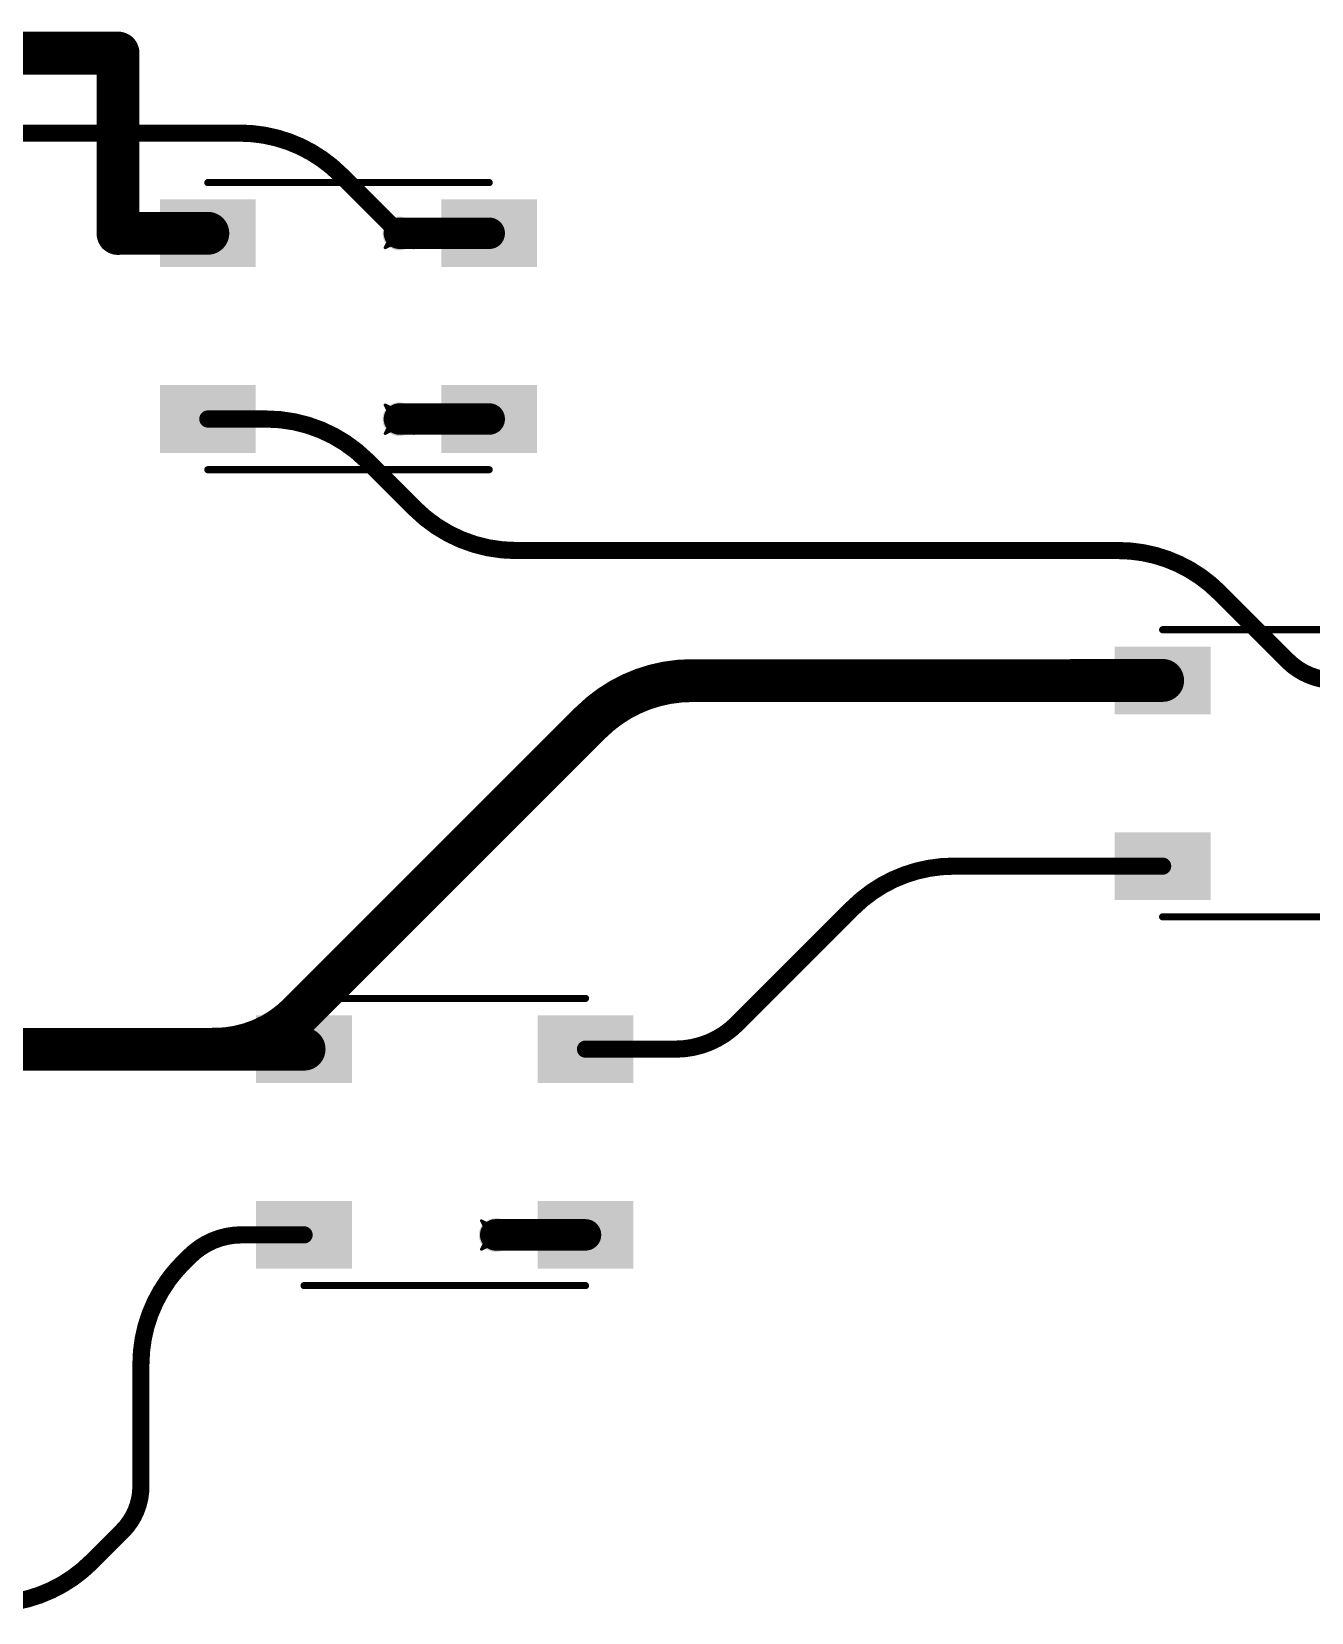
# Model space of a CAD drawing. Header units: inches. Extents: x -11 to 1110, y -7 to 455.
# Drawn here: x 635.42 to 658.16, y 255.96 to 284.05 of the extents above; entities that cross this region are included whole.
import ezdxf

# ---------------------------------------------------------------- set-up
doc = ezdxf.new("R2010")
doc.units = ezdxf.units.IN
for name, color, linetype in [('Bottom Layer', 5, 'Continuous'), ('Drill Drawing', 1, 'Continuous'), ('Top Layer', 1, 'Continuous'), ('Top Overlay', 2, 'Continuous'), ('Top Paste', 8, 'Continuous'), ('Top Solder', 216, 'Continuous'), ('Via Holes', 16, 'Continuous')]:
    doc.layers.add(name, color=color, linetype=linetype)

# ---------------------------------------------------------------- blocks, each defined once
blk = doc.blocks.new('WS2812B_B_W_114')
at = {"layer": 'Top Layer'}
for points in [[(-3.24999985, 2.15000078), (-1.75000031, 2.15000078), (-1.75000031, 1.15000278), (-3.24999985, 1.15000278)], [(3.24999985, 1.15000278), (1.75000031, 1.15000278), (1.75000031, 2.15000078), (3.24999985, 2.15000078)], [(-3.24999985, -1.15000024), (-1.75000031, -1.15000024), (-1.75000031, -2.14999824), (-3.24999985, -2.14999824)], [(1.75000031, -1.15000024), (3.24999985, -1.15000024), (3.24999985, -2.14999824), (1.75000031, -2.14999824)]]:
    blk.add_hatch(color=1, dxfattribs=at).paths.add_polyline_path(points)
at = {"layer": 'Top Paste'}
for points in [[(-3.24999985, 2.15000078), (-1.75000031, 2.15000078), (-1.75000031, 1.15000278), (-3.24999985, 1.15000278)], [(3.24999985, 1.15000278), (1.75000031, 1.15000278), (1.75000031, 2.15000078), (3.24999985, 2.15000078)], [(-3.24999985, -1.15000024), (-1.75000031, -1.15000024), (-1.75000031, -2.14999824), (-3.24999985, -2.14999824)], [(1.75000031, -1.15000024), (3.24999985, -1.15000024), (3.24999985, -2.14999824), (1.75000031, -2.14999824)]]:
    blk.add_hatch(color=8, dxfattribs=at).paths.add_polyline_path(points)
at = {"layer": 'Top Solder'}
for points in [[(-3.35159985, 2.25160078), (-1.64840031, 2.25160078), (-1.64840031, 1.04840278), (-3.35159985, 1.04840278)], [(3.35159985, 1.04840278), (1.64840031, 1.04840278), (1.64840031, 2.25160078), (3.35159985, 2.25160078)], [(-3.35159985, -1.04840024), (-1.64840031, -1.04840024), (-1.64840031, -2.25159824), (-3.35159985, -2.25159824)], [(1.64840031, -1.04840024), (3.35159985, -1.04840024), (3.35159985, -2.25159824), (1.64840031, -2.25159824)]]:
    blk.add_hatch(color=216, dxfattribs=at).paths.add_polyline_path(points)
at = {"layer": 'Top Overlay'}
for points in [[(-2.50000008, 2.55080008, 0.127, 0.127, 0), (2.50000008, 2.55080008, 0.127, 0.127, 0)], [(-3.556, 1.5494, 0.254, 0.254, 0), (-3.556, 1.8034, 0.254, 0.254, 0)], [(-3.556, 1.8034, 0.254, 0.254, 0), (-3.429, 1.6764, 0.254, 0.254, 0)], [(-3.556, 1.5494, 0.254, 0.254, 0), (-3.429, 1.6764, 0.254, 0.254, 0)], [(-2.50000008, -2.55079754, 0.127, 0.127, 0), (2.50000008, -2.55079754, 0.127, 0.127, 0)]]:
    blk.add_lwpolyline(points, format="xyseb", dxfattribs=at)
for points in [[(-2.53175008, 2.55080008, 0.0635, 0.0635, 1), (-2.46825008, 2.55080008, 0.0635, 0.0635, 1)], [(2.46825008, 2.55080008, 0.0635, 0.0635, 1), (2.53175008, 2.55080008, 0.0635, 0.0635, 1)], [(-3.619499999999999, 1.8034, 0.127, 0.127, 1), (-3.4925, 1.8034, 0.127, 0.127, 1)], [(-3.619499999999999, 1.8034, 0.127, 0.127, 1), (-3.4925, 1.8034, 0.127, 0.127, 1)], [(-3.4925, 1.6764, 0.127, 0.127, 1), (-3.3655, 1.6764, 0.127, 0.127, 1)], [(-3.4925, 1.6764, 0.127, 0.127, 1), (-3.3655, 1.6764, 0.127, 0.127, 1)], [(-3.619499999999999, 1.5494, 0.127, 0.127, 1), (-3.4925, 1.5494, 0.127, 0.127, 1)], [(-3.619499999999999, 1.5494, 0.127, 0.127, 1), (-3.4925, 1.5494, 0.127, 0.127, 1)], [(-2.53175008, -2.55079754, 0.0635, 0.0635, 1), (-2.46825008, -2.55079754, 0.0635, 0.0635, 1)], [(2.46825008, -2.55079754, 0.0635, 0.0635, 1), (2.53175008, -2.55079754, 0.0635, 0.0635, 1)]]:
    blk.add_lwpolyline(points, format="xyseb", close=True, dxfattribs=at)
blk = doc.blocks.new('WS2812B_B_W_123')
at = {"layer": 'Top Layer'}
for points in [[(-3.24999985, 2.15000078), (-1.75000031, 2.15000078), (-1.75000031, 1.15000278), (-3.24999985, 1.15000278)], [(3.24999985, 1.15000278), (1.75000031, 1.15000278), (1.75000031, 2.15000078), (3.24999985, 2.15000078)], [(-3.24999985, -1.15000024), (-1.75000031, -1.15000024), (-1.75000031, -2.14999824), (-3.24999985, -2.14999824)], [(1.75000031, -1.15000024), (3.24999985, -1.15000024), (3.24999985, -2.14999824), (1.75000031, -2.14999824)]]:
    blk.add_hatch(color=1, dxfattribs=at).paths.add_polyline_path(points)
at = {"layer": 'Top Paste'}
for points in [[(-3.24999985, 2.15000078), (-1.75000031, 2.15000078), (-1.75000031, 1.15000278), (-3.24999985, 1.15000278)], [(3.24999985, 1.15000278), (1.75000031, 1.15000278), (1.75000031, 2.15000078), (3.24999985, 2.15000078)], [(-3.24999985, -1.15000024), (-1.75000031, -1.15000024), (-1.75000031, -2.14999824), (-3.24999985, -2.14999824)], [(1.75000031, -1.15000024), (3.24999985, -1.15000024), (3.24999985, -2.14999824), (1.75000031, -2.14999824)]]:
    blk.add_hatch(color=8, dxfattribs=at).paths.add_polyline_path(points)
at = {"layer": 'Top Solder'}
for points in [[(-3.35159985, 2.25160078), (-1.64840031, 2.25160078), (-1.64840031, 1.04840278), (-3.35159985, 1.04840278)], [(3.35159985, 1.04840278), (1.64840031, 1.04840278), (1.64840031, 2.25160078), (3.35159985, 2.25160078)], [(-3.35159985, -1.04840024), (-1.64840031, -1.04840024), (-1.64840031, -2.25159824), (-3.35159985, -2.25159824)], [(1.64840031, -1.04840024), (3.35159985, -1.04840024), (3.35159985, -2.25159824), (1.64840031, -2.25159824)]]:
    blk.add_hatch(color=216, dxfattribs=at).paths.add_polyline_path(points)
at = {"layer": 'Top Overlay'}
for points in [[(-2.50000008, 2.55080008, 0.127, 0.127, 0), (2.50000008, 2.55080008, 0.127, 0.127, 0)], [(-3.556, 1.5494, 0.254, 0.254, 0), (-3.556, 1.8034, 0.254, 0.254, 0)], [(-3.556, 1.8034, 0.254, 0.254, 0), (-3.429, 1.6764, 0.254, 0.254, 0)], [(-3.556, 1.5494, 0.254, 0.254, 0), (-3.429, 1.6764, 0.254, 0.254, 0)], [(-2.50000008, -2.55079754, 0.127, 0.127, 0), (2.50000008, -2.55079754, 0.127, 0.127, 0)]]:
    blk.add_lwpolyline(points, format="xyseb", dxfattribs=at)
for points in [[(-2.53175008, 2.55080008, 0.0635, 0.0635, 1), (-2.46825008, 2.55080008, 0.0635, 0.0635, 1)], [(2.46825008, 2.55080008, 0.0635, 0.0635, 1), (2.53175008, 2.55080008, 0.0635, 0.0635, 1)], [(-3.619499999999999, 1.8034, 0.127, 0.127, 1), (-3.4925, 1.8034, 0.127, 0.127, 1)], [(-3.619499999999999, 1.8034, 0.127, 0.127, 1), (-3.4925, 1.8034, 0.127, 0.127, 1)], [(-3.4925, 1.6764, 0.127, 0.127, 1), (-3.3655, 1.6764, 0.127, 0.127, 1)], [(-3.4925, 1.6764, 0.127, 0.127, 1), (-3.3655, 1.6764, 0.127, 0.127, 1)], [(-3.619499999999999, 1.5494, 0.127, 0.127, 1), (-3.4925, 1.5494, 0.127, 0.127, 1)], [(-3.619499999999999, 1.5494, 0.127, 0.127, 1), (-3.4925, 1.5494, 0.127, 0.127, 1)], [(-2.53175008, -2.55079754, 0.0635, 0.0635, 1), (-2.46825008, -2.55079754, 0.0635, 0.0635, 1)], [(2.46825008, -2.55079754, 0.0635, 0.0635, 1), (2.53175008, -2.55079754, 0.0635, 0.0635, 1)]]:
    blk.add_lwpolyline(points, format="xyseb", close=True, dxfattribs=at)
blk = doc.blocks.new('WS2812B_B_W_132')
at = {"layer": 'Top Layer'}
for points in [[(-3.24999985, 2.15000078), (-1.75000031, 2.15000078), (-1.75000031, 1.15000278), (-3.24999985, 1.15000278)], [(3.24999985, 1.15000278), (1.75000031, 1.15000278), (1.75000031, 2.15000078), (3.24999985, 2.15000078)], [(-3.24999985, -1.15000024), (-1.75000031, -1.15000024), (-1.75000031, -2.14999824), (-3.24999985, -2.14999824)], [(1.75000031, -1.15000024), (3.24999985, -1.15000024), (3.24999985, -2.14999824), (1.75000031, -2.14999824)]]:
    blk.add_hatch(color=1, dxfattribs=at).paths.add_polyline_path(points)
at = {"layer": 'Top Paste'}
for points in [[(-3.24999985, 2.15000078), (-1.75000031, 2.15000078), (-1.75000031, 1.15000278), (-3.24999985, 1.15000278)], [(3.24999985, 1.15000278), (1.75000031, 1.15000278), (1.75000031, 2.15000078), (3.24999985, 2.15000078)], [(-3.24999985, -1.15000024), (-1.75000031, -1.15000024), (-1.75000031, -2.14999824), (-3.24999985, -2.14999824)], [(1.75000031, -1.15000024), (3.24999985, -1.15000024), (3.24999985, -2.14999824), (1.75000031, -2.14999824)]]:
    blk.add_hatch(color=8, dxfattribs=at).paths.add_polyline_path(points)
at = {"layer": 'Top Solder'}
for points in [[(-3.35159985, 2.25160078), (-1.64840031, 2.25160078), (-1.64840031, 1.04840278), (-3.35159985, 1.04840278)], [(3.35159985, 1.04840278), (1.64840031, 1.04840278), (1.64840031, 2.25160078), (3.35159985, 2.25160078)], [(-3.35159985, -1.04840024), (-1.64840031, -1.04840024), (-1.64840031, -2.25159824), (-3.35159985, -2.25159824)], [(1.64840031, -1.04840024), (3.35159985, -1.04840024), (3.35159985, -2.25159824), (1.64840031, -2.25159824)]]:
    blk.add_hatch(color=216, dxfattribs=at).paths.add_polyline_path(points)
at = {"layer": 'Top Overlay'}
for points in [[(-2.50000008, 2.55080008, 0.127, 0.127, 0), (2.50000008, 2.55080008, 0.127, 0.127, 0)], [(-3.556, 1.8034, 0.254, 0.254, 0), (-3.429, 1.6764, 0.254, 0.254, 0)], [(-3.556, 1.5494, 0.254, 0.254, 0), (-3.556, 1.8034, 0.254, 0.254, 0)], [(-3.556, 1.5494, 0.254, 0.254, 0), (-3.429, 1.6764, 0.254, 0.254, 0)], [(-2.50000008, -2.55079754, 0.127, 0.127, 0), (2.50000008, -2.55079754, 0.127, 0.127, 0)]]:
    blk.add_lwpolyline(points, format="xyseb", dxfattribs=at)
for points in [[(-2.53175008, 2.55080008, 0.0635, 0.0635, 1), (-2.46825008, 2.55080008, 0.0635, 0.0635, 1)], [(2.46825008, 2.55080008, 0.0635, 0.0635, 1), (2.53175008, 2.55080008, 0.0635, 0.0635, 1)], [(-3.619499999999999, 1.8034, 0.127, 0.127, 1), (-3.4925, 1.8034, 0.127, 0.127, 1)], [(-3.619499999999999, 1.8034, 0.127, 0.127, 1), (-3.4925, 1.8034, 0.127, 0.127, 1)], [(-3.4925, 1.6764, 0.127, 0.127, 1), (-3.3655, 1.6764, 0.127, 0.127, 1)], [(-3.4925, 1.6764, 0.127, 0.127, 1), (-3.3655, 1.6764, 0.127, 0.127, 1)], [(-3.619499999999999, 1.5494, 0.127, 0.127, 1), (-3.4925, 1.5494, 0.127, 0.127, 1)], [(-3.619499999999999, 1.5494, 0.127, 0.127, 1), (-3.4925, 1.5494, 0.127, 0.127, 1)], [(-2.53175008, -2.55079754, 0.0635, 0.0635, 1), (-2.46825008, -2.55079754, 0.0635, 0.0635, 1)], [(2.46825008, -2.55079754, 0.0635, 0.0635, 1), (2.53175008, -2.55079754, 0.0635, 0.0635, 1)]]:
    blk.add_lwpolyline(points, format="xyseb", close=True, dxfattribs=at)

msp = doc.modelspace()

# ---------------------------------------------------------------- hatches: boundary and pattern name
at = {"layer": 'Bottom Layer'}
h = msp.add_hatch(color=5, dxfattribs=at)
edge = h.paths.add_edge_path()
edge.add_arc((636.95517516, 283.6672), 0.2999994, 0, 360)
h = msp.add_hatch(color=5, dxfattribs=at)
edge = h.paths.add_edge_path()
edge.add_arc((636.95517516, 280.46147362), 0.2999994, 0, 360)
h = msp.add_hatch(color=5, dxfattribs=at)
edge = h.paths.add_edge_path()
edge.add_arc((641.95517532, 280.46147362), 0.2999994, 0, 360)
h = msp.add_hatch(color=5, dxfattribs=at)
edge = h.paths.add_edge_path()
edge.add_arc((641.95517532, 277.1614726), 0.2999994, 0, 360)
h = msp.add_hatch(color=5, dxfattribs=at)
edge = h.paths.add_edge_path()
edge.add_arc((653.91977166, 272.5166762), 0.2999994, 0, 360)
h = msp.add_hatch(color=5, dxfattribs=at)
edge = h.paths.add_edge_path()
edge.add_arc((638.66573562, 265.96532278), 0.2999994, 0, 360)
h = msp.add_hatch(color=5, dxfattribs=at)
edge = h.paths.add_edge_path()
edge.add_arc((643.66573578, 262.66532176), 0.2999994, 0, 360)
at = {"layer": 'Top Layer'}
h = msp.add_hatch(color=1, dxfattribs=at)
edge = h.paths.add_edge_path()
edge.add_arc((636.95517516, 283.6672), 0.2999994, 0, 360)
h = msp.add_hatch(color=1, dxfattribs=at)
edge = h.paths.add_edge_path()
edge.add_arc((636.95517516, 280.46147362), 0.2999994, 0, 360)
h = msp.add_hatch(color=1, dxfattribs=at)
edge = h.paths.add_edge_path()
edge.add_arc((641.95517532, 280.46147362), 0.2999994, 0, 360)
h = msp.add_hatch(color=1, dxfattribs=at)
edge = h.paths.add_edge_path()
edge.add_arc((641.95517532, 277.1614726), 0.2999994, 0, 360)
h = msp.add_hatch(color=1, dxfattribs=at)
edge = h.paths.add_edge_path()
edge.add_arc((653.91977166, 272.5166762), 0.2999994, 0, 360)
h = msp.add_hatch(color=1, dxfattribs=at)
edge = h.paths.add_edge_path()
edge.add_arc((638.66573562, 265.96532278), 0.2999994, 0, 360)
h = msp.add_hatch(color=1, dxfattribs=at)
edge = h.paths.add_edge_path()
edge.add_arc((643.66573578, 262.66532176), 0.2999994, 0, 360)
at = {"layer": 'Via Holes'}
h = msp.add_hatch(color=7, dxfattribs=at)
edge = h.paths.add_edge_path()
edge.add_arc((636.95517516, 283.6672), 0.1499997, 0, 360)
h = msp.add_hatch(color=7, dxfattribs=at)
edge = h.paths.add_edge_path()
edge.add_arc((636.95517516, 280.46147362), 0.1499997, 0, 360)
h = msp.add_hatch(color=7, dxfattribs=at)
edge = h.paths.add_edge_path()
edge.add_arc((641.95517532, 280.46147362), 0.1499997, 0, 360)
h = msp.add_hatch(color=7, dxfattribs=at)
edge = h.paths.add_edge_path()
edge.add_arc((641.95517532, 277.1614726), 0.1499997, 0, 360)
h = msp.add_hatch(color=7, dxfattribs=at)
edge = h.paths.add_edge_path()
edge.add_arc((653.91977166, 272.5166762), 0.1499997, 0, 360)
h = msp.add_hatch(color=7, dxfattribs=at)
edge = h.paths.add_edge_path()
edge.add_arc((638.66573562, 265.96532278), 0.1499997, 0, 360)
h = msp.add_hatch(color=7, dxfattribs=at)
edge = h.paths.add_edge_path()
edge.add_arc((643.66573578, 262.66532176), 0.1499997, 0, 360)

# ---------------------------------------------------------------- linework, layer by layer
at = {"layer": 'Bottom Layer'}
for points in [[(618.74037288, 283.6664507, 0.7619999999999999, 0.7619999999999999, 0), (636.95517516, 283.6664507, 0.7619999999999999, 0.7619999999999999, 0)], [(621.67082676, 282.2448, 0.3048, 0.3048, 0), (639.1197453799999, 282.2448, 0.3048, 0.3048, 0)], [(639.1197453799999, 282.2448, 0.3048, 0.3048, -0.198912367379658), (640.91579716, 281.50085178, 0.3048, 0.3048, 0)], [(640.91579716, 281.50085178, 0.3048, 0.3048, 0), (641.95517532, 280.46147362, 0.3048, 0.3048, 0)], [(645.3559279799999, 271.77272798, 0.7619999999999999, 0.7619999999999999, -0.198912367379658), (647.15197976, 272.5166762, 0.7619999999999999, 0.7619999999999999, 0)], [(647.15197976, 272.5166762, 0.7619999999999999, 0.7619999999999999, 0), (653.91977166, 272.5166762, 0.7619999999999999, 0.7619999999999999, 0)], [(640.1727480999999, 266.5895480999999, 0.7619999999999999, 0.7619999999999999, 0), (645.3559279799999, 271.77272798, 0.7619999999999999, 0.7619999999999999, 0)], [(640.1727480999999, 266.5895480999999, 0.7619999999999999, 0.7619999999999999, -0.198912367379658), (638.66573562, 265.96532278, 0.7619999999999999, 0.7619999999999999, 0)], [(634.58082634, 265.96532278, 0.7619999999999999, 0.7619999999999999, 0), (638.66573562, 265.96532278, 0.7619999999999999, 0.7619999999999999, 0)]]:
    msp.add_lwpolyline(points, format="xyseb", dxfattribs=at)
for points in [[(636.76467516, 283.6664507, 0.3809999999999999, 0.3809999999999999, 1), (637.1456751599999, 283.6664507, 0.3809999999999999, 0.3809999999999999, 1)], [(639.04354538, 282.2448, 0.1524, 0.1524, 1), (639.19594538, 282.2448, 0.1524, 0.1524, 1)], [(639.04354538, 282.2448, 0.1524, 0.1524, 1), (639.19594538, 282.2448, 0.1524, 0.1524, 1)], [(640.8395971599999, 281.50085178, 0.1524, 0.1524, 1), (640.99199716, 281.50085178, 0.1524, 0.1524, 1)], [(640.8395971599999, 281.50085178, 0.1524, 0.1524, 1), (640.99199716, 281.50085178, 0.1524, 0.1524, 1)], [(641.87897532, 280.46147362, 0.1524, 0.1524, 1), (642.0313753199999, 280.46147362, 0.1524, 0.1524, 1)], [(646.96147976, 272.5166762, 0.3809999999999999, 0.3809999999999999, 1), (647.34247976, 272.5166762, 0.3809999999999999, 0.3809999999999999, 1)], [(646.96147976, 272.5166762, 0.3809999999999999, 0.3809999999999999, 1), (647.34247976, 272.5166762, 0.3809999999999999, 0.3809999999999999, 1)], [(653.72927166, 272.5166762, 0.3809999999999999, 0.3809999999999999, 1), (654.11027166, 272.5166762, 0.3809999999999999, 0.3809999999999999, 1)], [(645.1654279799999, 271.77272798, 0.3809999999999999, 0.3809999999999999, 1), (645.54642798, 271.77272798, 0.3809999999999999, 0.3809999999999999, 1)], [(645.1654279799999, 271.77272798, 0.3809999999999999, 0.3809999999999999, 1), (645.54642798, 271.77272798, 0.3809999999999999, 0.3809999999999999, 1)], [(639.9822481, 266.5895480999999, 0.3809999999999999, 0.3809999999999999, 1), (640.3632481, 266.5895480999999, 0.3809999999999999, 0.3809999999999999, 1)], [(639.9822481, 266.5895480999999, 0.3809999999999999, 0.3809999999999999, 1), (640.3632481, 266.5895480999999, 0.3809999999999999, 0.3809999999999999, 1)], [(638.4752356199999, 265.96532278, 0.3809999999999999, 0.3809999999999999, 1), (638.85623562, 265.96532278, 0.3809999999999999, 0.3809999999999999, 1)], [(638.4752356199999, 265.96532278, 0.3809999999999999, 0.3809999999999999, 1), (638.85623562, 265.96532278, 0.3809999999999999, 0.3809999999999999, 1)]]:
    msp.add_lwpolyline(points, format="xyseb", close=True, dxfattribs=at)
at = {"layer": 'Drill Drawing'}
for points in [[(636.7011751599999, 283.9212, 0.0508, 0.0508, 0), (636.95517516, 283.7942, 0.0508, 0.0508, 0)], [(636.7011751599999, 283.9212, 0.0508, 0.0508, 0), (636.82817516, 283.6672, 0.0508, 0.0508, 0)], [(636.7011751599999, 283.4132, 0.0508, 0.0508, 0), (636.82817516, 283.6672, 0.0508, 0.0508, 0)], [(636.95517516, 283.7942, 0.0508, 0.0508, 0), (637.20917516, 283.9212, 0.0508, 0.0508, 0)], [(637.08217516, 283.6672, 0.0508, 0.0508, 0), (637.20917516, 283.9212, 0.0508, 0.0508, 0)], [(637.08217516, 283.6672, 0.0508, 0.0508, 0), (637.20917516, 283.4132, 0.0508, 0.0508, 0)], [(636.7011751599999, 283.4132, 0.0508, 0.0508, 0), (636.95517516, 283.5402, 0.0508, 0.0508, 0)], [(636.95517516, 283.5402, 0.0508, 0.0508, 0), (637.20917516, 283.4132, 0.0508, 0.0508, 0)], [(636.7011751599999, 280.71547362, 0.0508, 0.0508, 0), (636.95517516, 280.58847362, 0.0508, 0.0508, 0)], [(636.7011751599999, 280.71547362, 0.0508, 0.0508, 0), (636.82817516, 280.46147362, 0.0508, 0.0508, 0)], [(636.95517516, 280.58847362, 0.0508, 0.0508, 0), (637.20917516, 280.71547362, 0.0508, 0.0508, 0)], [(637.08217516, 280.46147362, 0.0508, 0.0508, 0), (637.20917516, 280.71547362, 0.0508, 0.0508, 0)], [(641.70117532, 280.71547362, 0.0508, 0.0508, 0), (641.95517532, 280.58847362, 0.0508, 0.0508, 0)], [(641.70117532, 280.71547362, 0.0508, 0.0508, 0), (641.8281753199999, 280.46147362, 0.0508, 0.0508, 0)], [(641.95517532, 280.58847362, 0.0508, 0.0508, 0), (642.20917532, 280.71547362, 0.0508, 0.0508, 0)], [(642.0821753199999, 280.46147362, 0.0508, 0.0508, 0), (642.20917532, 280.71547362, 0.0508, 0.0508, 0)], [(636.7011751599999, 280.20747362, 0.0508, 0.0508, 0), (636.82817516, 280.46147362, 0.0508, 0.0508, 0)], [(636.7011751599999, 280.20747362, 0.0508, 0.0508, 0), (636.95517516, 280.33447362, 0.0508, 0.0508, 0)], [(636.95517516, 280.33447362, 0.0508, 0.0508, 0), (637.20917516, 280.20747362, 0.0508, 0.0508, 0)], [(637.08217516, 280.46147362, 0.0508, 0.0508, 0), (637.20917516, 280.20747362, 0.0508, 0.0508, 0)], [(641.70117532, 280.20747362, 0.0508, 0.0508, 0), (641.8281753199999, 280.46147362, 0.0508, 0.0508, 0)], [(641.70117532, 280.20747362, 0.0508, 0.0508, 0), (641.95517532, 280.33447362, 0.0508, 0.0508, 0)], [(641.95517532, 280.33447362, 0.0508, 0.0508, 0), (642.20917532, 280.20747362, 0.0508, 0.0508, 0)], [(642.0821753199999, 280.46147362, 0.0508, 0.0508, 0), (642.20917532, 280.20747362, 0.0508, 0.0508, 0)], [(641.70117532, 277.4154726, 0.0508, 0.0508, 0), (641.95517532, 277.2884726, 0.0508, 0.0508, 0)], [(641.70117532, 277.4154726, 0.0508, 0.0508, 0), (641.8281753199999, 277.1614726, 0.0508, 0.0508, 0)], [(641.95517532, 277.2884726, 0.0508, 0.0508, 0), (642.20917532, 277.4154726, 0.0508, 0.0508, 0)], [(642.0821753199999, 277.1614726, 0.0508, 0.0508, 0), (642.20917532, 277.4154726, 0.0508, 0.0508, 0)], [(641.70117532, 276.9074725999999, 0.0508, 0.0508, 0), (641.8281753199999, 277.1614726, 0.0508, 0.0508, 0)], [(641.70117532, 276.9074725999999, 0.0508, 0.0508, 0), (641.95517532, 277.0344726, 0.0508, 0.0508, 0)], [(641.95517532, 277.0344726, 0.0508, 0.0508, 0), (642.20917532, 276.9074725999999, 0.0508, 0.0508, 0)], [(642.0821753199999, 277.1614726, 0.0508, 0.0508, 0), (642.20917532, 276.9074725999999, 0.0508, 0.0508, 0)], [(653.6657716599999, 272.7706762, 0.0508, 0.0508, 0), (653.91977166, 272.6436762, 0.0508, 0.0508, 0)], [(653.6657716599999, 272.7706762, 0.0508, 0.0508, 0), (653.79277166, 272.5166762, 0.0508, 0.0508, 0)], [(653.91977166, 272.6436762, 0.0508, 0.0508, 0), (654.1737716599999, 272.7706762, 0.0508, 0.0508, 0)], [(654.04677166, 272.5166762, 0.0508, 0.0508, 0), (654.1737716599999, 272.7706762, 0.0508, 0.0508, 0)], [(653.6657716599999, 272.2626762, 0.0508, 0.0508, 0), (653.79277166, 272.5166762, 0.0508, 0.0508, 0)], [(654.04677166, 272.5166762, 0.0508, 0.0508, 0), (654.1737716599999, 272.2626762, 0.0508, 0.0508, 0)], [(653.6657716599999, 272.2626762, 0.0508, 0.0508, 0), (653.91977166, 272.3896762, 0.0508, 0.0508, 0)], [(653.91977166, 272.3896762, 0.0508, 0.0508, 0), (654.1737716599999, 272.2626762, 0.0508, 0.0508, 0)], [(638.41173562, 266.21932278, 0.0508, 0.0508, 0), (638.66573562, 266.09232278, 0.0508, 0.0508, 0)], [(638.41173562, 266.21932278, 0.0508, 0.0508, 0), (638.53873562, 265.96532278, 0.0508, 0.0508, 0)], [(638.41173562, 265.71132278, 0.0508, 0.0508, 0), (638.53873562, 265.96532278, 0.0508, 0.0508, 0)], [(638.66573562, 266.09232278, 0.0508, 0.0508, 0), (638.9197356199999, 266.21932278, 0.0508, 0.0508, 0)], [(638.7927356199999, 265.96532278, 0.0508, 0.0508, 0), (638.9197356199999, 266.21932278, 0.0508, 0.0508, 0)], [(638.7927356199999, 265.96532278, 0.0508, 0.0508, 0), (638.9197356199999, 265.71132278, 0.0508, 0.0508, 0)], [(638.41173562, 265.71132278, 0.0508, 0.0508, 0), (638.66573562, 265.8383227799999, 0.0508, 0.0508, 0)], [(638.66573562, 265.8383227799999, 0.0508, 0.0508, 0), (638.9197356199999, 265.71132278, 0.0508, 0.0508, 0)], [(643.41173578, 262.91932176, 0.0508, 0.0508, 0), (643.66573578, 262.79232176, 0.0508, 0.0508, 0)], [(643.41173578, 262.91932176, 0.0508, 0.0508, 0), (643.53873578, 262.66532176, 0.0508, 0.0508, 0)], [(643.66573578, 262.79232176, 0.0508, 0.0508, 0), (643.91973578, 262.91932176, 0.0508, 0.0508, 0)], [(643.7927357799999, 262.66532176, 0.0508, 0.0508, 0), (643.91973578, 262.91932176, 0.0508, 0.0508, 0)], [(643.41173578, 262.41132176, 0.0508, 0.0508, 0), (643.53873578, 262.66532176, 0.0508, 0.0508, 0)], [(643.7927357799999, 262.66532176, 0.0508, 0.0508, 0), (643.91973578, 262.41132176, 0.0508, 0.0508, 0)], [(643.41173578, 262.41132176, 0.0508, 0.0508, 0), (643.66573578, 262.53832176, 0.0508, 0.0508, 0)], [(643.66573578, 262.53832176, 0.0508, 0.0508, 0), (643.91973578, 262.41132176, 0.0508, 0.0508, 0)]]:
    msp.add_lwpolyline(points, format="xyseb", dxfattribs=at)
for points in [[(636.68847516, 283.9212, 0.0254, 0.0254, 1), (636.7138751599999, 283.9212, 0.0254, 0.0254, 1)], [(636.68847516, 283.9212, 0.0254, 0.0254, 1), (636.7138751599999, 283.9212, 0.0254, 0.0254, 1)], [(636.81547516, 283.6672, 0.0254, 0.0254, 1), (636.8408751599999, 283.6672, 0.0254, 0.0254, 1)], [(636.81547516, 283.6672, 0.0254, 0.0254, 1), (636.8408751599999, 283.6672, 0.0254, 0.0254, 1)], [(636.94247516, 283.7942, 0.0254, 0.0254, 1), (636.96787516, 283.7942, 0.0254, 0.0254, 1)], [(636.94247516, 283.7942, 0.0254, 0.0254, 1), (636.96787516, 283.7942, 0.0254, 0.0254, 1)], [(637.0694751599999, 283.6672, 0.0254, 0.0254, 1), (637.09487516, 283.6672, 0.0254, 0.0254, 1)], [(637.0694751599999, 283.6672, 0.0254, 0.0254, 1), (637.09487516, 283.6672, 0.0254, 0.0254, 1)], [(637.19647516, 283.9212, 0.0254, 0.0254, 1), (637.22187516, 283.9212, 0.0254, 0.0254, 1)], [(637.19647516, 283.9212, 0.0254, 0.0254, 1), (637.22187516, 283.9212, 0.0254, 0.0254, 1)], [(636.68847516, 283.4132, 0.0254, 0.0254, 1), (636.7138751599999, 283.4132, 0.0254, 0.0254, 1)], [(636.68847516, 283.4132, 0.0254, 0.0254, 1), (636.7138751599999, 283.4132, 0.0254, 0.0254, 1)], [(636.94247516, 283.5402, 0.0254, 0.0254, 1), (636.96787516, 283.5402, 0.0254, 0.0254, 1)], [(636.94247516, 283.5402, 0.0254, 0.0254, 1), (636.96787516, 283.5402, 0.0254, 0.0254, 1)], [(637.19647516, 283.4132, 0.0254, 0.0254, 1), (637.22187516, 283.4132, 0.0254, 0.0254, 1)], [(637.19647516, 283.4132, 0.0254, 0.0254, 1), (637.22187516, 283.4132, 0.0254, 0.0254, 1)], [(636.68847516, 280.71547362, 0.0254, 0.0254, 1), (636.7138751599999, 280.71547362, 0.0254, 0.0254, 1)], [(636.68847516, 280.71547362, 0.0254, 0.0254, 1), (636.7138751599999, 280.71547362, 0.0254, 0.0254, 1)], [(636.94247516, 280.58847362, 0.0254, 0.0254, 1), (636.96787516, 280.58847362, 0.0254, 0.0254, 1)], [(636.94247516, 280.58847362, 0.0254, 0.0254, 1), (636.96787516, 280.58847362, 0.0254, 0.0254, 1)], [(637.19647516, 280.71547362, 0.0254, 0.0254, 1), (637.22187516, 280.71547362, 0.0254, 0.0254, 1)], [(637.19647516, 280.71547362, 0.0254, 0.0254, 1), (637.22187516, 280.71547362, 0.0254, 0.0254, 1)], [(641.68847532, 280.71547362, 0.0254, 0.0254, 1), (641.71387532, 280.71547362, 0.0254, 0.0254, 1)], [(641.68847532, 280.71547362, 0.0254, 0.0254, 1), (641.71387532, 280.71547362, 0.0254, 0.0254, 1)], [(641.94247532, 280.58847362, 0.0254, 0.0254, 1), (641.96787532, 280.58847362, 0.0254, 0.0254, 1)], [(641.94247532, 280.58847362, 0.0254, 0.0254, 1), (641.96787532, 280.58847362, 0.0254, 0.0254, 1)], [(642.19647532, 280.71547362, 0.0254, 0.0254, 1), (642.22187532, 280.71547362, 0.0254, 0.0254, 1)], [(642.19647532, 280.71547362, 0.0254, 0.0254, 1), (642.22187532, 280.71547362, 0.0254, 0.0254, 1)], [(636.81547516, 280.46147362, 0.0254, 0.0254, 1), (636.8408751599999, 280.46147362, 0.0254, 0.0254, 1)], [(636.81547516, 280.46147362, 0.0254, 0.0254, 1), (636.8408751599999, 280.46147362, 0.0254, 0.0254, 1)], [(636.94247516, 280.33447362, 0.0254, 0.0254, 1), (636.96787516, 280.33447362, 0.0254, 0.0254, 1)], [(636.94247516, 280.33447362, 0.0254, 0.0254, 1), (636.96787516, 280.33447362, 0.0254, 0.0254, 1)], [(637.0694751599999, 280.46147362, 0.0254, 0.0254, 1), (637.09487516, 280.46147362, 0.0254, 0.0254, 1)], [(637.0694751599999, 280.46147362, 0.0254, 0.0254, 1), (637.09487516, 280.46147362, 0.0254, 0.0254, 1)], [(641.8154753199999, 280.46147362, 0.0254, 0.0254, 1), (641.84087532, 280.46147362, 0.0254, 0.0254, 1)], [(641.8154753199999, 280.46147362, 0.0254, 0.0254, 1), (641.84087532, 280.46147362, 0.0254, 0.0254, 1)], [(641.94247532, 280.33447362, 0.0254, 0.0254, 1), (641.96787532, 280.33447362, 0.0254, 0.0254, 1)], [(641.94247532, 280.33447362, 0.0254, 0.0254, 1), (641.96787532, 280.33447362, 0.0254, 0.0254, 1)], [(642.06947532, 280.46147362, 0.0254, 0.0254, 1), (642.0948753199999, 280.46147362, 0.0254, 0.0254, 1)], [(642.06947532, 280.46147362, 0.0254, 0.0254, 1), (642.0948753199999, 280.46147362, 0.0254, 0.0254, 1)], [(636.68847516, 280.20747362, 0.0254, 0.0254, 1), (636.7138751599999, 280.20747362, 0.0254, 0.0254, 1)], [(636.68847516, 280.20747362, 0.0254, 0.0254, 1), (636.7138751599999, 280.20747362, 0.0254, 0.0254, 1)], [(637.19647516, 280.20747362, 0.0254, 0.0254, 1), (637.22187516, 280.20747362, 0.0254, 0.0254, 1)], [(637.19647516, 280.20747362, 0.0254, 0.0254, 1), (637.22187516, 280.20747362, 0.0254, 0.0254, 1)], [(641.68847532, 280.20747362, 0.0254, 0.0254, 1), (641.71387532, 280.20747362, 0.0254, 0.0254, 1)], [(641.68847532, 280.20747362, 0.0254, 0.0254, 1), (641.71387532, 280.20747362, 0.0254, 0.0254, 1)], [(642.19647532, 280.20747362, 0.0254, 0.0254, 1), (642.22187532, 280.20747362, 0.0254, 0.0254, 1)], [(642.19647532, 280.20747362, 0.0254, 0.0254, 1), (642.22187532, 280.20747362, 0.0254, 0.0254, 1)], [(641.68847532, 277.4154726, 0.0254, 0.0254, 1), (641.71387532, 277.4154726, 0.0254, 0.0254, 1)], [(641.68847532, 277.4154726, 0.0254, 0.0254, 1), (641.71387532, 277.4154726, 0.0254, 0.0254, 1)], [(641.94247532, 277.2884726, 0.0254, 0.0254, 1), (641.96787532, 277.2884726, 0.0254, 0.0254, 1)], [(641.94247532, 277.2884726, 0.0254, 0.0254, 1), (641.96787532, 277.2884726, 0.0254, 0.0254, 1)], [(642.19647532, 277.4154726, 0.0254, 0.0254, 1), (642.22187532, 277.4154726, 0.0254, 0.0254, 1)], [(642.19647532, 277.4154726, 0.0254, 0.0254, 1), (642.22187532, 277.4154726, 0.0254, 0.0254, 1)], [(641.8154753199999, 277.1614726, 0.0254, 0.0254, 1), (641.84087532, 277.1614726, 0.0254, 0.0254, 1)], [(641.8154753199999, 277.1614726, 0.0254, 0.0254, 1), (641.84087532, 277.1614726, 0.0254, 0.0254, 1)], [(641.94247532, 277.0344726, 0.0254, 0.0254, 1), (641.96787532, 277.0344726, 0.0254, 0.0254, 1)], [(641.94247532, 277.0344726, 0.0254, 0.0254, 1), (641.96787532, 277.0344726, 0.0254, 0.0254, 1)], [(642.06947532, 277.1614726, 0.0254, 0.0254, 1), (642.0948753199999, 277.1614726, 0.0254, 0.0254, 1)], [(642.06947532, 277.1614726, 0.0254, 0.0254, 1), (642.0948753199999, 277.1614726, 0.0254, 0.0254, 1)], [(641.68847532, 276.9074725999999, 0.0254, 0.0254, 1), (641.71387532, 276.9074725999999, 0.0254, 0.0254, 1)], [(641.68847532, 276.9074725999999, 0.0254, 0.0254, 1), (641.71387532, 276.9074725999999, 0.0254, 0.0254, 1)], [(642.19647532, 276.9074725999999, 0.0254, 0.0254, 1), (642.22187532, 276.9074725999999, 0.0254, 0.0254, 1)], [(642.19647532, 276.9074725999999, 0.0254, 0.0254, 1), (642.22187532, 276.9074725999999, 0.0254, 0.0254, 1)], [(653.65307166, 272.7706762, 0.0254, 0.0254, 1), (653.67847166, 272.7706762, 0.0254, 0.0254, 1)], [(653.65307166, 272.7706762, 0.0254, 0.0254, 1), (653.67847166, 272.7706762, 0.0254, 0.0254, 1)], [(654.16107166, 272.7706762, 0.0254, 0.0254, 1), (654.1864716599999, 272.7706762, 0.0254, 0.0254, 1)], [(654.16107166, 272.7706762, 0.0254, 0.0254, 1), (654.1864716599999, 272.7706762, 0.0254, 0.0254, 1)], [(653.78007166, 272.5166762, 0.0254, 0.0254, 1), (653.80547166, 272.5166762, 0.0254, 0.0254, 1)], [(653.78007166, 272.5166762, 0.0254, 0.0254, 1), (653.80547166, 272.5166762, 0.0254, 0.0254, 1)], [(653.9070716599999, 272.6436762, 0.0254, 0.0254, 1), (653.9324716599999, 272.6436762, 0.0254, 0.0254, 1)], [(653.9070716599999, 272.6436762, 0.0254, 0.0254, 1), (653.9324716599999, 272.6436762, 0.0254, 0.0254, 1)], [(654.03407166, 272.5166762, 0.0254, 0.0254, 1), (654.0594716599999, 272.5166762, 0.0254, 0.0254, 1)], [(654.03407166, 272.5166762, 0.0254, 0.0254, 1), (654.0594716599999, 272.5166762, 0.0254, 0.0254, 1)], [(653.65307166, 272.2626762, 0.0254, 0.0254, 1), (653.67847166, 272.2626762, 0.0254, 0.0254, 1)], [(653.65307166, 272.2626762, 0.0254, 0.0254, 1), (653.67847166, 272.2626762, 0.0254, 0.0254, 1)], [(653.9070716599999, 272.3896762, 0.0254, 0.0254, 1), (653.9324716599999, 272.3896762, 0.0254, 0.0254, 1)], [(653.9070716599999, 272.3896762, 0.0254, 0.0254, 1), (653.9324716599999, 272.3896762, 0.0254, 0.0254, 1)], [(654.16107166, 272.2626762, 0.0254, 0.0254, 1), (654.1864716599999, 272.2626762, 0.0254, 0.0254, 1)], [(654.16107166, 272.2626762, 0.0254, 0.0254, 1), (654.1864716599999, 272.2626762, 0.0254, 0.0254, 1)], [(638.39903562, 266.21932278, 0.0254, 0.0254, 1), (638.4244356199999, 266.21932278, 0.0254, 0.0254, 1)], [(638.39903562, 266.21932278, 0.0254, 0.0254, 1), (638.4244356199999, 266.21932278, 0.0254, 0.0254, 1)], [(638.5260356199999, 265.96532278, 0.0254, 0.0254, 1), (638.55143562, 265.96532278, 0.0254, 0.0254, 1)], [(638.5260356199999, 265.96532278, 0.0254, 0.0254, 1), (638.55143562, 265.96532278, 0.0254, 0.0254, 1)], [(638.65303562, 266.09232278, 0.0254, 0.0254, 1), (638.67843562, 266.09232278, 0.0254, 0.0254, 1)], [(638.65303562, 266.09232278, 0.0254, 0.0254, 1), (638.67843562, 266.09232278, 0.0254, 0.0254, 1)], [(638.78003562, 265.96532278, 0.0254, 0.0254, 1), (638.8054356199999, 265.96532278, 0.0254, 0.0254, 1)], [(638.78003562, 265.96532278, 0.0254, 0.0254, 1), (638.8054356199999, 265.96532278, 0.0254, 0.0254, 1)], [(638.90703562, 266.21932278, 0.0254, 0.0254, 1), (638.93243562, 266.21932278, 0.0254, 0.0254, 1)], [(638.90703562, 266.21932278, 0.0254, 0.0254, 1), (638.93243562, 266.21932278, 0.0254, 0.0254, 1)], [(638.39903562, 265.71132278, 0.0254, 0.0254, 1), (638.4244356199999, 265.71132278, 0.0254, 0.0254, 1)], [(638.39903562, 265.71132278, 0.0254, 0.0254, 1), (638.4244356199999, 265.71132278, 0.0254, 0.0254, 1)], [(638.65303562, 265.8383227799999, 0.0254, 0.0254, 1), (638.67843562, 265.8383227799999, 0.0254, 0.0254, 1)], [(638.65303562, 265.8383227799999, 0.0254, 0.0254, 1), (638.67843562, 265.8383227799999, 0.0254, 0.0254, 1)], [(638.90703562, 265.71132278, 0.0254, 0.0254, 1), (638.93243562, 265.71132278, 0.0254, 0.0254, 1)], [(638.90703562, 265.71132278, 0.0254, 0.0254, 1), (638.93243562, 265.71132278, 0.0254, 0.0254, 1)], [(643.39903578, 262.91932176, 0.0254, 0.0254, 1), (643.42443578, 262.91932176, 0.0254, 0.0254, 1)], [(643.39903578, 262.91932176, 0.0254, 0.0254, 1), (643.42443578, 262.91932176, 0.0254, 0.0254, 1)], [(643.9070357799999, 262.91932176, 0.0254, 0.0254, 1), (643.93243578, 262.91932176, 0.0254, 0.0254, 1)], [(643.9070357799999, 262.91932176, 0.0254, 0.0254, 1), (643.93243578, 262.91932176, 0.0254, 0.0254, 1)], [(643.52603578, 262.66532176, 0.0254, 0.0254, 1), (643.5514357799999, 262.66532176, 0.0254, 0.0254, 1)], [(643.52603578, 262.66532176, 0.0254, 0.0254, 1), (643.5514357799999, 262.66532176, 0.0254, 0.0254, 1)], [(643.65303578, 262.79232176, 0.0254, 0.0254, 1), (643.67843578, 262.79232176, 0.0254, 0.0254, 1)], [(643.65303578, 262.79232176, 0.0254, 0.0254, 1), (643.67843578, 262.79232176, 0.0254, 0.0254, 1)], [(643.7800357799999, 262.66532176, 0.0254, 0.0254, 1), (643.8054357799999, 262.66532176, 0.0254, 0.0254, 1)], [(643.7800357799999, 262.66532176, 0.0254, 0.0254, 1), (643.8054357799999, 262.66532176, 0.0254, 0.0254, 1)], [(643.39903578, 262.41132176, 0.0254, 0.0254, 1), (643.42443578, 262.41132176, 0.0254, 0.0254, 1)], [(643.39903578, 262.41132176, 0.0254, 0.0254, 1), (643.42443578, 262.41132176, 0.0254, 0.0254, 1)], [(643.65303578, 262.53832176, 0.0254, 0.0254, 1), (643.67843578, 262.53832176, 0.0254, 0.0254, 1)], [(643.65303578, 262.53832176, 0.0254, 0.0254, 1), (643.67843578, 262.53832176, 0.0254, 0.0254, 1)], [(643.9070357799999, 262.41132176, 0.0254, 0.0254, 1), (643.93243578, 262.41132176, 0.0254, 0.0254, 1)], [(643.9070357799999, 262.41132176, 0.0254, 0.0254, 1), (643.93243578, 262.41132176, 0.0254, 0.0254, 1)]]:
    msp.add_lwpolyline(points, format="xyseb", close=True, dxfattribs=at)
at = {"layer": 'Top Layer'}
for points in [[(636.95517262, 280.46147108, 0.7619999999999999, 0.7619999999999999, 0), (636.95517262, 283.66719746, 0.7619999999999999, 0.7619999999999999, 0)], [(636.95517516, 280.46486452, 0.7619999999999999, 0.7619999999999999, 0), (638.5508057, 280.46486452, 0.7619999999999999, 0.7619999999999999, 0)], [(641.95517532, 280.46486452, 0.5588, 0.5588, 0), (643.55080586, 280.46486452, 0.5588, 0.5588, 0)], [(638.5508057, 277.1648635, 0.3048, 0.3048, 0), (639.58663294, 277.1648635, 0.3048, 0.3048, 0)], [(639.58663294, 277.1648635, 0.3048, 0.3048, -0.198912367379658), (641.3826847199999, 276.42091528, 0.3048, 0.3048, 0)], [(641.95517532, 277.1648635, 0.5588, 0.5588, 0), (643.55080586, 277.1648635, 0.5588, 0.5588, 0)], [(641.3826847199999, 276.42091528, 0.3048, 0.3048, 0), (642.23165178, 275.57194822, 0.3048, 0.3048, 0)], [(644.02770356, 274.828, 0.3048, 0.3048, -0.198912367379658), (642.23165178, 275.57194822, 0.3048, 0.3048, 0)], [(644.02770356, 274.828, 0.3048, 0.3048, 0), (654.72509644, 274.828, 0.3048, 0.3048, 0)], [(654.72509644, 274.828, 0.3048, 0.3048, -0.198912367379658), (656.52114822, 274.08405178, 0.3048, 0.3048, 0)], [(656.52114822, 274.08405178, 0.3048, 0.3048, 0), (657.733, 272.8722, 0.3048, 0.3048, 0)], [(658.58312276, 272.5200670999999, 0.3048, 0.3048, -0.198912367379658), (657.733, 272.8722, 0.3048, 0.3048, 0)], [(653.91977166, 272.5200670999999, 0.7619999999999999, 0.7619999999999999, 0), (655.5154021999999, 272.5200670999999, 0.7619999999999999, 0.7619999999999999, 0)], [(650.00951786, 268.47611786, 0.3048, 0.3048, -0.198912367379658), (651.80556964, 269.22006608, 0.3048, 0.3048, 0)], [(651.80556964, 269.22006608, 0.3048, 0.3048, 0), (655.5154021999999, 269.22006608, 0.3048, 0.3048, 0)], [(647.954, 266.4206, 0.3048, 0.3048, 0), (650.00951786, 268.47611786, 0.3048, 0.3048, 0)], [(647.954, 266.4206, 0.3048, 0.3048, -0.198912367379658), (646.86304968, 265.96871368, 0.3048, 0.3048, 0)], [(638.66573562, 265.96871368, 0.7619999999999999, 0.7619999999999999, 0), (640.26136616, 265.96871368, 0.7619999999999999, 0.7619999999999999, 0)], [(645.26136632, 265.96871368, 0.3048, 0.3048, 0), (646.86304968, 265.96871368, 0.3048, 0.3048, 0)], [(643.66573578, 262.66871266, 0.5588, 0.5588, 0), (645.26136632, 262.66871266, 0.5588, 0.5588, 0)], [(638.22934076, 262.28753994, 0.3048, 0.3048, -0.1988609133494771), (639.14983168, 262.66871266, 0.3048, 0.3048, 0)], [(639.14983168, 262.66871266, 0.3048, 0.3048, 0), (640.26136616, 262.66871266, 0.3048, 0.3048, 0)], [(638.1061482199999, 262.1643474, 0.3048, 0.3048, 0), (638.2291578799999, 262.28735706, 0.3048, 0.3048, 0)], [(638.2291578799999, 262.28735706, 0.3048, 0.3048, -4.9496165069781e-05), (638.22934076, 262.28753994, 0.3048, 0.3048, 0)], [(637.8477997399999, 261.86196294, 0.3048, 0.3048, -0.03920578479084833), (638.1061482199999, 262.1643474, 0.3048, 0.3048, 0)], [(637.3621999999999, 260.36829562, 0.3048, 0.3048, -0.1584707460247537), (637.8477997399999, 261.86196294, 0.3048, 0.3048, 0)], [(637.3621999999999, 258.20077392, 0.3048, 0.3048, 0), (637.3621999999999, 260.36829562, 0.3048, 0.3048, 0)], [(637.3621999999999, 258.20077392, 0.3048, 0.3048, -0.198912367379658), (637.0319999999999, 257.4036, 0.3048, 0.3048, 0)], [(636.48558758, 256.85718758, 0.3048, 0.3048, 0), (637.0319999999999, 257.4036, 0.3048, 0.3048, 0)], [(636.48558758, 256.85718758, 0.3048, 0.3048, -0.198912367379658), (634.6895358, 256.11323936, 0.3048, 0.3048, 0)]]:
    msp.add_lwpolyline(points, format="xyseb", dxfattribs=at)
for points in [[(636.7646726199999, 283.66719746, 0.3809999999999999, 0.3809999999999999, 1), (637.14567262, 283.66719746, 0.3809999999999999, 0.3809999999999999, 1)], [(636.7646726199999, 280.46147108, 0.3809999999999999, 0.3809999999999999, 1), (637.14567262, 280.46147108, 0.3809999999999999, 0.3809999999999999, 1)], [(636.76467516, 280.46486452, 0.3809999999999999, 0.3809999999999999, 1), (637.1456751599999, 280.46486452, 0.3809999999999999, 0.3809999999999999, 1)], [(638.3603057, 280.46486452, 0.3809999999999999, 0.3809999999999999, 1), (638.7413056999999, 280.46486452, 0.3809999999999999, 0.3809999999999999, 1)], [(641.8154753199999, 280.46486452, 0.2794, 0.2794, 1), (642.0948753199999, 280.46486452, 0.2794, 0.2794, 1)], [(643.4111058599999, 280.46486452, 0.2794, 0.2794, 1), (643.6905058599999, 280.46486452, 0.2794, 0.2794, 1)], [(638.4746057, 277.1648635, 0.1524, 0.1524, 1), (638.6270056999999, 277.1648635, 0.1524, 0.1524, 1)], [(639.51043294, 277.1648635, 0.1524, 0.1524, 1), (639.6628329399999, 277.1648635, 0.1524, 0.1524, 1)], [(639.51043294, 277.1648635, 0.1524, 0.1524, 1), (639.6628329399999, 277.1648635, 0.1524, 0.1524, 1)], [(641.8154753199999, 277.1648635, 0.2794, 0.2794, 1), (642.0948753199999, 277.1648635, 0.2794, 0.2794, 1)], [(643.4111058599999, 277.1648635, 0.2794, 0.2794, 1), (643.6905058599999, 277.1648635, 0.2794, 0.2794, 1)], [(641.30648472, 276.42091528, 0.1524, 0.1524, 1), (641.4588847199999, 276.42091528, 0.1524, 0.1524, 1)], [(641.30648472, 276.42091528, 0.1524, 0.1524, 1), (641.4588847199999, 276.42091528, 0.1524, 0.1524, 1)], [(642.15545178, 275.57194822, 0.1524, 0.1524, 1), (642.30785178, 275.57194822, 0.1524, 0.1524, 1)], [(642.15545178, 275.57194822, 0.1524, 0.1524, 1), (642.30785178, 275.57194822, 0.1524, 0.1524, 1)], [(643.95150356, 274.828, 0.1524, 0.1524, 1), (644.1039035599999, 274.828, 0.1524, 0.1524, 1)], [(643.95150356, 274.828, 0.1524, 0.1524, 1), (644.1039035599999, 274.828, 0.1524, 0.1524, 1)], [(654.6488964399999, 274.828, 0.1524, 0.1524, 1), (654.80129644, 274.828, 0.1524, 0.1524, 1)], [(654.6488964399999, 274.828, 0.1524, 0.1524, 1), (654.80129644, 274.828, 0.1524, 0.1524, 1)], [(656.44494822, 274.08405178, 0.1524, 0.1524, 1), (656.59734822, 274.08405178, 0.1524, 0.1524, 1)], [(656.44494822, 274.08405178, 0.1524, 0.1524, 1), (656.59734822, 274.08405178, 0.1524, 0.1524, 1)], [(657.6568, 272.8722, 0.1524, 0.1524, 1), (657.8091999999999, 272.8722, 0.1524, 0.1524, 1)], [(657.6568, 272.8722, 0.1524, 0.1524, 1), (657.8091999999999, 272.8722, 0.1524, 0.1524, 1)], [(653.72927166, 272.5200670999999, 0.3809999999999999, 0.3809999999999999, 1), (654.11027166, 272.5200670999999, 0.3809999999999999, 0.3809999999999999, 1)], [(655.3249022, 272.5200670999999, 0.3809999999999999, 0.3809999999999999, 1), (655.7059022, 272.5200670999999, 0.3809999999999999, 0.3809999999999999, 1)], [(651.72936964, 269.22006608, 0.1524, 0.1524, 1), (651.88176964, 269.22006608, 0.1524, 0.1524, 1)], [(651.72936964, 269.22006608, 0.1524, 0.1524, 1), (651.88176964, 269.22006608, 0.1524, 0.1524, 1)], [(655.4392022, 269.22006608, 0.1524, 0.1524, 1), (655.5916022, 269.22006608, 0.1524, 0.1524, 1)], [(649.9333178599999, 268.47611786, 0.1524, 0.1524, 1), (650.0857178599999, 268.47611786, 0.1524, 0.1524, 1)], [(649.9333178599999, 268.47611786, 0.1524, 0.1524, 1), (650.0857178599999, 268.47611786, 0.1524, 0.1524, 1)], [(647.8778, 266.4206, 0.1524, 0.1524, 1), (648.0302, 266.4206, 0.1524, 0.1524, 1)], [(647.8778, 266.4206, 0.1524, 0.1524, 1), (648.0302, 266.4206, 0.1524, 0.1524, 1)], [(638.4752356199999, 265.96871368, 0.3809999999999999, 0.3809999999999999, 1), (638.85623562, 265.96871368, 0.3809999999999999, 0.3809999999999999, 1)], [(640.0708661599999, 265.96871368, 0.3809999999999999, 0.3809999999999999, 1), (640.45186616, 265.96871368, 0.3809999999999999, 0.3809999999999999, 1)], [(645.1851663199999, 265.96871368, 0.1524, 0.1524, 1), (645.33756632, 265.96871368, 0.1524, 0.1524, 1)], [(646.78684968, 265.96871368, 0.1524, 0.1524, 1), (646.9392496799999, 265.96871368, 0.1524, 0.1524, 1)], [(646.78684968, 265.96871368, 0.1524, 0.1524, 1), (646.9392496799999, 265.96871368, 0.1524, 0.1524, 1)], [(643.52603578, 262.66871266, 0.2794, 0.2794, 1), (643.8054357799999, 262.66871266, 0.2794, 0.2794, 1)], [(645.12166632, 262.66871266, 0.2794, 0.2794, 1), (645.4010663199999, 262.66871266, 0.2794, 0.2794, 1)], [(639.07363168, 262.66871266, 0.1524, 0.1524, 1), (639.22603168, 262.66871266, 0.1524, 0.1524, 1)], [(639.07363168, 262.66871266, 0.1524, 0.1524, 1), (639.22603168, 262.66871266, 0.1524, 0.1524, 1)], [(640.18516616, 262.66871266, 0.1524, 0.1524, 1), (640.3375661599999, 262.66871266, 0.1524, 0.1524, 1)], [(638.1529578799999, 262.28735706, 0.1524, 0.1524, 1), (638.30535788, 262.28735706, 0.1524, 0.1524, 1)], [(638.1529578799999, 262.28735706, 0.1524, 0.1524, 1), (638.30535788, 262.28735706, 0.1524, 0.1524, 1)], [(638.1531407599999, 262.28753994, 0.1524, 0.1524, 1), (638.30554076, 262.28753994, 0.1524, 0.1524, 1)], [(638.1531407599999, 262.28753994, 0.1524, 0.1524, 1), (638.30554076, 262.28753994, 0.1524, 0.1524, 1)], [(638.0299482199999, 262.1643474, 0.1524, 0.1524, 1), (638.1823482199999, 262.1643474, 0.1524, 0.1524, 1)], [(638.0299482199999, 262.1643474, 0.1524, 0.1524, 1), (638.1823482199999, 262.1643474, 0.1524, 0.1524, 1)], [(637.7715997399999, 261.86196294, 0.1524, 0.1524, 1), (637.92399974, 261.86196294, 0.1524, 0.1524, 1)], [(637.7715997399999, 261.86196294, 0.1524, 0.1524, 1), (637.92399974, 261.86196294, 0.1524, 0.1524, 1)], [(637.286, 260.36829562, 0.1524, 0.1524, 1), (637.4384, 260.36829562, 0.1524, 0.1524, 1)], [(637.286, 260.36829562, 0.1524, 0.1524, 1), (637.4384, 260.36829562, 0.1524, 0.1524, 1)], [(637.286, 258.20077392, 0.1524, 0.1524, 1), (637.4384, 258.20077392, 0.1524, 0.1524, 1)], [(637.286, 258.20077392, 0.1524, 0.1524, 1), (637.4384, 258.20077392, 0.1524, 0.1524, 1)], [(636.9558, 257.4036, 0.1524, 0.1524, 1), (637.1081999999999, 257.4036, 0.1524, 0.1524, 1)], [(636.9558, 257.4036, 0.1524, 0.1524, 1), (637.1081999999999, 257.4036, 0.1524, 0.1524, 1)], [(636.4093875799999, 256.85718758, 0.1524, 0.1524, 1), (636.56178758, 256.85718758, 0.1524, 0.1524, 1)], [(636.4093875799999, 256.85718758, 0.1524, 0.1524, 1), (636.56178758, 256.85718758, 0.1524, 0.1524, 1)]]:
    msp.add_lwpolyline(points, format="xyseb", close=True, dxfattribs=at)

# ---------------------------------------------------------------- block references
for name, p in [('WS2812B_B_W_132', (641.0508057799999, 278.81486274)), ('WS2812B_B_W_123', (658.01540228, 270.87006532)), ('WS2812B_B_W_114', (642.76136624, 264.3187119))]:
    msp.add_blockref(name, p)

doc.saveas('drawing.dxf')
